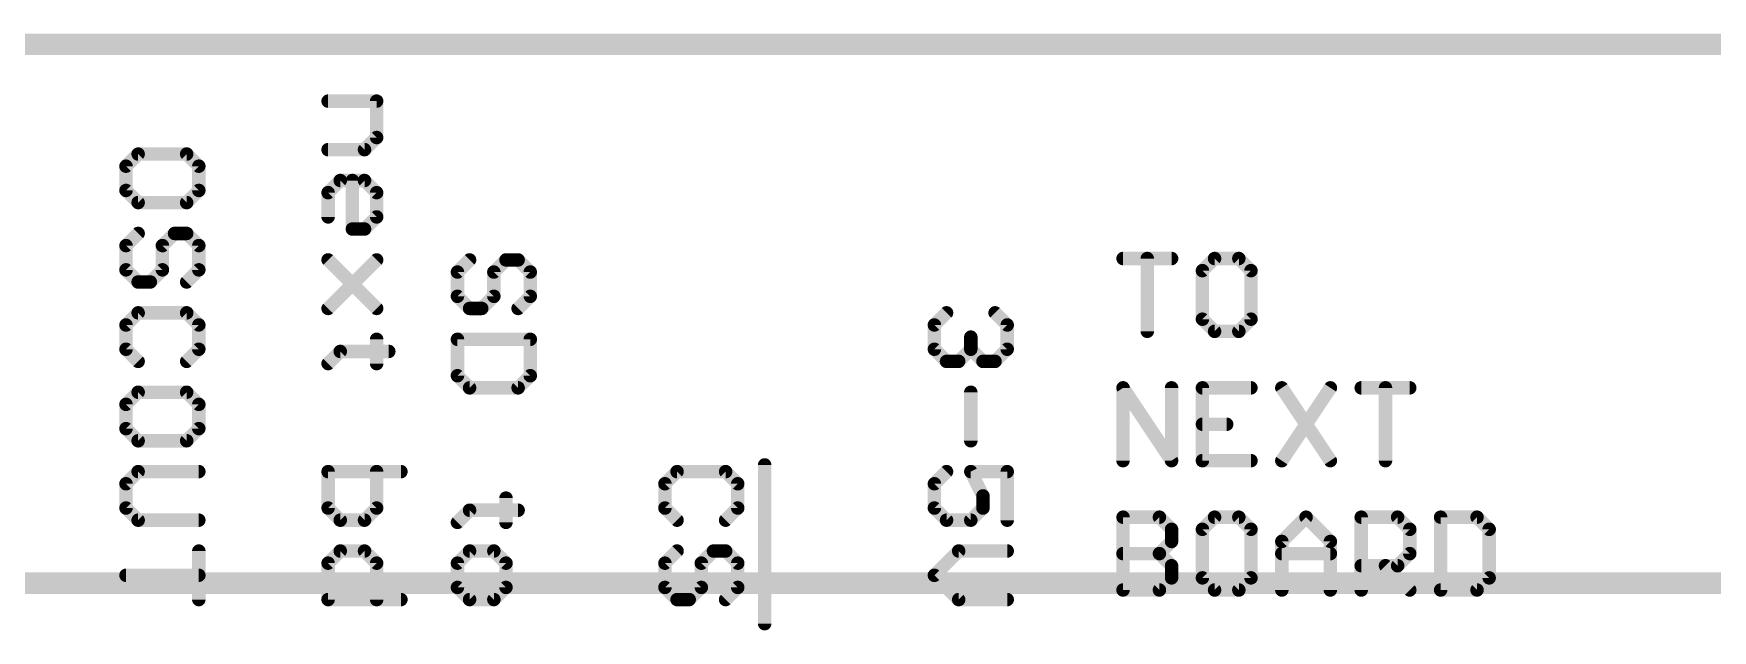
# Model space of a CAD drawing. Extents: x -0.1 to 74.4, y -25.4 to 49.6.
# Drawn here: x 8.97 to 24.8, y 44.01 to 49.63 of the extents above; entities that cross this region are included whole.
import ezdxf

# ---------------------------------------------------------------- set-up
doc = ezdxf.new("R2010")
doc.units = 0
for name, color, linetype in [('15', 12, 'CONTINUOUS'), ('16', 132, 'CONTINUOUS'), ('20', 53, 'CONTINUOUS'), ('21', 41, 'CONTINUOUS')]:
    doc.layers.add(name, color=color, linetype=linetype)

msp = doc.modelspace()

# ---------------------------------------------------------------- linework, layer by layer
at = {"layer": '15', "const_width": 0.2032}
msp.add_lwpolyline([(2.54, 49.53), (71.12, 49.53)], dxfattribs=at)
at = {"layer": '16', "const_width": 0.2032}
for points in [[(2.54, 49.53), (71.12, 49.53)], [(6.096, 44.45), (33.909, 44.45)]]:
    msp.add_lwpolyline(points, dxfattribs=at)
at = {"layer": '20', "const_width": 0.2032}
msp.add_lwpolyline([(71.12, 49.53), (2.54, 49.53)], dxfattribs=at)
at = {"layer": '21', "const_width": 0.0635}
for points in [[(11.7475, 49.0267, 1), (11.7475, 48.9632)], [(12.2368, 48.9949, 1), (12.1733, 48.9949)], [(12.2051, 48.9632, 1), (12.2051, 49.0267)], [(11.7475, 48.5691, 1), (11.7475, 48.5056)], [(12.0682, 48.5598, 1), (12.1131, 48.5149)], [(12.0907, 48.5056, 1), (12.0907, 48.5691)], [(12.1733, 48.6517, 1), (12.2368, 48.6517)], [(12.2275, 48.6293, 1), (12.1826, 48.6742)], [(9.8743, 48.3816, 1), (9.8108, 48.3816)], [(9.82, 48.404, 1), (9.865, 48.3591)], [(9.9569, 48.5277, 1), (9.9569, 48.4642)], [(9.9793, 48.4735, 1), (9.9344, 48.5184)], [(10.4369, 48.5184, 1), (10.392, 48.4735)], [(10.4145, 48.4642, 1), (10.4145, 48.5277)], [(10.5606, 48.3816, 1), (10.4971, 48.3816)], [(10.5064, 48.3591, 1), (10.5513, 48.404)], [(11.8619, 48.2783, 1), (11.8619, 48.2148)], [(11.8843, 48.2241, 1), (11.8394, 48.269)], [(12.008, 48.2465, 1), (11.9445, 48.2465)], [(12.1131, 48.269, 1), (12.0682, 48.2241)], [(12.0907, 48.2148, 1), (12.0907, 48.2783)], [(9.865, 48.1753, 1), (9.82, 48.1304)], [(9.8108, 48.1528, 1), (9.8743, 48.1528)], [(10.4971, 48.1528, 1), (10.5606, 48.1528)], [(10.5513, 48.1304, 1), (10.5064, 48.1753)], [(11.7793, 48.1321, 1), (11.7157, 48.1321)], [(11.725, 48.1546, 1), (11.77, 48.1097)], [(12.2368, 48.1321, 1), (12.1733, 48.1321)], [(12.1826, 48.1097, 1), (12.2275, 48.1546)], [(9.9569, 48.0702, 1), (9.9569, 48.0067)], [(9.9344, 48.016, 1), (9.9793, 48.0609)], [(10.392, 48.0609, 1), (10.4369, 48.016)], [(10.4145, 48.0067, 1), (10.4145, 48.0702)], [(12.2275, 47.8809, 1), (12.1826, 47.9258)], [(9.9793, 47.7251, 1), (9.9344, 47.77)], [(10.3001, 47.7793, 1), (10.3001, 47.7158)], [(10.3225, 47.7251, 1), (10.2776, 47.77)], [(10.4369, 47.77, 1), (10.392, 47.7251)], [(10.4145, 47.7158, 1), (10.4145, 47.7793)], [(11.7157, 47.9033, 1), (11.7793, 47.9033)], [(11.9763, 47.8207, 1), (11.9763, 47.7572)], [(11.9445, 47.7889, 1), (12.008, 47.7889)], [(12.0682, 47.8114, 1), (12.1131, 47.7665)], [(12.0907, 47.7572, 1), (12.0907, 47.8207)], [(12.1733, 47.9033, 1), (12.2368, 47.9033)], [(9.8743, 47.6332, 1), (9.8108, 47.6332)], [(9.82, 47.6556, 1), (9.865, 47.6107)], [(10.2174, 47.6332, 1), (10.1539, 47.6332)], [(10.1632, 47.6556, 1), (10.2081, 47.6107)], [(10.5606, 47.6332, 1), (10.4971, 47.6332)], [(10.5064, 47.6107, 1), (10.5513, 47.6556)], [(11.77, 47.5206, 1), (11.725, 47.4757)], [(12.2275, 47.4757, 1), (12.1826, 47.5206)], [(13.1035, 47.4757, 1), (13.0586, 47.5206)], [(13.4243, 47.5299, 1), (13.4243, 47.4664)], [(13.4467, 47.4757, 1), (13.4018, 47.5206)], [(13.5611, 47.5206, 1), (13.5162, 47.4757)], [(13.5387, 47.4664, 1), (13.5387, 47.5299)], [(19.2405, 47.543, 1), (19.2405, 47.4795)], [(19.501, 47.5113, 1), (19.4375, 47.5113)], [(19.6981, 47.4795, 1), (19.6981, 47.543)], [(20.1033, 47.543, 1), (20.1033, 47.4795)], [(20.1258, 47.4888, 1), (20.0809, 47.5337)], [(20.3546, 47.5337, 1), (20.3097, 47.4888)], [(20.3321, 47.4795, 1), (20.3321, 47.543)], [(9.865, 47.4268, 1), (9.82, 47.3819)], [(9.8108, 47.4044, 1), (9.8743, 47.4044)], [(9.9569, 47.3217, 1), (9.9569, 47.2582)], [(9.9344, 47.2675, 1), (9.9793, 47.3124)], [(10.0488, 47.3124, 1), (10.0937, 47.2675)], [(10.0713, 47.2582, 1), (10.0713, 47.3217)], [(10.1539, 47.4044, 1), (10.2174, 47.4044)], [(10.2081, 47.3819, 1), (10.1632, 47.4268)], [(10.392, 47.3124, 1), (10.4369, 47.2675)], [(10.4971, 47.4044, 1), (10.5606, 47.4044)], [(10.5513, 47.3819, 1), (10.5064, 47.4268)], [(12.9442, 47.4062, 1), (12.9892, 47.3613)], [(12.9985, 47.3837, 1), (12.935, 47.3837)], [(13.3416, 47.3837, 1), (13.2781, 47.3837)], [(13.2874, 47.4062, 1), (13.3323, 47.3613)], [(13.6848, 47.3837, 1), (13.6213, 47.3837)], [(13.6306, 47.3613, 1), (13.6755, 47.4062)], [(20.0207, 47.3969, 1), (19.9572, 47.3969)], [(19.9665, 47.4193, 1), (20.0114, 47.3744)], [(20.4783, 47.3969, 1), (20.4148, 47.3969)], [(20.4241, 47.3744, 1), (20.469, 47.4193)], [(12.9892, 47.1774, 1), (12.9442, 47.1325)], [(12.935, 47.1549, 1), (12.9985, 47.1549)], [(13.2781, 47.1549, 1), (13.3416, 47.1549)], [(13.3323, 47.1325, 1), (13.2874, 47.1774)], [(13.6213, 47.1549, 1), (13.6848, 47.1549)], [(13.6755, 47.1325, 1), (13.6306, 47.1774)], [(9.9569, 47.0309, 1), (9.9569, 46.9674)], [(9.9793, 46.9767, 1), (9.9344, 47.0216)], [(10.4369, 47.0216, 1), (10.392, 46.9767)], [(10.4145, 46.9674, 1), (10.4145, 47.0309)], [(11.725, 47.063, 1), (11.77, 47.0181)], [(12.1826, 47.0181, 1), (12.2275, 47.063)], [(13.0811, 47.0723, 1), (13.0811, 47.0088)], [(13.0586, 47.0181, 1), (13.1035, 47.063)], [(13.173, 47.063, 1), (13.2179, 47.0181)], [(13.1955, 47.0088, 1), (13.1955, 47.0723)], [(13.5162, 47.063, 1), (13.5611, 47.0181)], [(17.5993, 46.9767, 1), (17.5544, 47.0216)], [(18.0569, 47.0216, 1), (18.012, 46.9767)], [(20.0114, 46.9617, 1), (19.9665, 46.9168)], [(20.469, 46.9168, 1), (20.4241, 46.9617)], [(9.8743, 46.8848, 1), (9.8108, 46.8848)], [(9.82, 46.9072, 1), (9.865, 46.8623)], [(10.5606, 46.8848, 1), (10.4971, 46.8848)], [(10.5064, 46.8623, 1), (10.5513, 46.9072)], [(17.44, 46.9072, 1), (17.485, 46.8623)], [(17.4943, 46.8848, 1), (17.4308, 46.8848)], [(18.1806, 46.8848, 1), (18.1171, 46.8848)], [(18.1264, 46.8623, 1), (18.1713, 46.9072)], [(19.4375, 46.8249, 1), (19.501, 46.8249)], [(19.9572, 46.9393, 1), (20.0207, 46.9393)], [(20.1033, 46.8567, 1), (20.1033, 46.7931)], [(20.0809, 46.8024, 1), (20.1258, 46.8474)], [(20.3097, 46.8474, 1), (20.3546, 46.8024)], [(20.3321, 46.7931, 1), (20.3321, 46.8567)], [(20.4148, 46.9393, 1), (20.4783, 46.9393)], [(9.865, 46.6784, 1), (9.82, 46.6335)], [(9.8108, 46.656, 1), (9.8743, 46.656)], [(10.4971, 46.656, 1), (10.5606, 46.656)], [(10.5513, 46.6335, 1), (10.5064, 46.6784)], [(11.8619, 46.667, 1), (11.8619, 46.6035)], [(11.8843, 46.6128, 1), (11.8394, 46.6577)], [(12.2368, 46.7497, 1), (12.1733, 46.7497)], [(12.3195, 46.6035, 1), (12.3195, 46.667)], [(12.9667, 46.7814, 1), (12.9667, 46.7179)], [(12.9985, 46.7497, 1), (12.935, 46.7497)], [(13.6848, 46.7497, 1), (13.6213, 46.7497)], [(13.6531, 46.7179, 1), (13.6531, 46.7814)], [(17.485, 46.6784, 1), (17.44, 46.6335)], [(17.4308, 46.656, 1), (17.4943, 46.656)], [(17.8374, 46.7704, 1), (17.7739, 46.7704)], [(17.8281, 46.6784, 1), (17.7832, 46.6335)], [(17.7739, 46.656, 1), (17.8374, 46.656)], [(17.8281, 46.6335, 1), (17.7832, 46.6784)], [(18.1171, 46.656, 1), (18.1806, 46.656)], [(18.1713, 46.6335, 1), (18.1264, 46.6784)], [(9.9344, 46.5191, 1), (9.9793, 46.564)], [(10.392, 46.564, 1), (10.4369, 46.5191)], [(11.725, 46.5433, 1), (11.77, 46.4984)], [(12.1733, 46.5209, 1), (12.2368, 46.5209)], [(17.5769, 46.5733, 1), (17.5769, 46.5098)], [(17.5544, 46.5191, 1), (17.5993, 46.564)], [(17.6688, 46.564, 1), (17.7137, 46.5191)], [(17.6913, 46.5098, 1), (17.6913, 46.5733)], [(17.9201, 46.5733, 1), (17.9201, 46.5098)], [(17.8976, 46.5191, 1), (17.9425, 46.564)], [(18.012, 46.564, 1), (18.0569, 46.5191)], [(18.0345, 46.5098, 1), (18.0345, 46.5733)], [(12.9892, 46.429, 1), (12.9442, 46.384)], [(12.935, 46.4065, 1), (12.9985, 46.4065)], [(13.6213, 46.4065, 1), (13.6848, 46.4065)], [(13.6755, 46.384, 1), (13.6306, 46.429)], [(9.9569, 46.2825, 1), (9.9569, 46.219)], [(9.9793, 46.2283, 1), (9.9344, 46.2732)], [(10.4369, 46.2732, 1), (10.392, 46.2283)], [(10.4145, 46.219, 1), (10.4145, 46.2825)], [(13.0811, 46.3239, 1), (13.0811, 46.2604)], [(13.0586, 46.2696, 1), (13.1035, 46.3146)], [(13.5162, 46.3146, 1), (13.5611, 46.2696)], [(13.5387, 46.2604, 1), (13.5387, 46.3239)], [(17.8374, 46.2507, 1), (17.7739, 46.2507)], [(19.2669, 46.3097, 1), (19.2141, 46.2745)], [(19.2722, 46.2921, 1), (19.2088, 46.2921)], [(19.7298, 46.2921, 1), (19.6663, 46.2921)], [(19.9889, 46.3238, 1), (19.9889, 46.2603)], [(20.0207, 46.2921, 1), (19.9572, 46.2921)], [(20.4465, 46.2603, 1), (20.4465, 46.3238)], [(20.7637, 46.3097, 1), (20.7109, 46.2745)], [(21.2213, 46.2745, 1), (21.1685, 46.3097)], [(21.4857, 46.3238, 1), (21.4857, 46.2603)], [(21.7463, 46.2921, 1), (21.6828, 46.2921)], [(21.9433, 46.2603, 1), (21.9433, 46.3238)], [(9.8743, 46.1364, 1), (9.8108, 46.1364)], [(9.82, 46.1588, 1), (9.865, 46.1139)], [(10.5606, 46.1364, 1), (10.4971, 46.1364)], [(10.5064, 46.1139, 1), (10.5513, 46.1588)], [(9.865, 45.93, 1), (9.82, 45.8851)], [(9.8108, 45.9076, 1), (9.8743, 45.9076)], [(10.4971, 45.9076, 1), (10.5606, 45.9076)], [(10.5513, 45.8851, 1), (10.5064, 45.93)], [(19.9889, 45.9806, 1), (19.9889, 45.9171)], [(20.2177, 45.9171, 1), (20.2177, 45.9806)], [(9.9569, 45.8249, 1), (9.9569, 45.7614)], [(9.9344, 45.7707, 1), (9.9793, 45.8156)], [(10.392, 45.8156, 1), (10.4369, 45.7707)], [(10.4145, 45.7614, 1), (10.4145, 45.8249)], [(17.7739, 45.7932, 1), (17.8374, 45.7932)], [(15.8941, 45.5658, 1), (15.8306, 45.5658)], [(19.2088, 45.6057, 1), (19.2722, 45.6057)], [(19.6663, 45.6057, 1), (19.7298, 45.6057)], [(19.6717, 45.5881, 1), (19.7245, 45.6233)], [(19.9889, 45.6375, 1), (19.9889, 45.5739)], [(19.9572, 45.6057, 1), (20.0207, 45.6057)], [(20.4465, 45.5739, 1), (20.4465, 45.6375)], [(20.7109, 45.6233, 1), (20.7637, 45.5881)], [(21.1685, 45.5881, 1), (21.2213, 45.6233)], [(21.6828, 45.6057, 1), (21.7463, 45.6057)], [(9.8743, 45.3879, 1), (9.8108, 45.3879)], [(9.82, 45.4104, 1), (9.865, 45.3655)], [(9.9569, 45.5341, 1), (9.9569, 45.4706)], [(9.9793, 45.4799, 1), (9.9344, 45.5248)], [(10.5289, 45.4706, 1), (10.5289, 45.5341)], [(11.7793, 45.5023, 1), (11.7157, 45.5023)], [(11.7475, 45.5341, 1), (11.7475, 45.4706)], [(12.2368, 45.5023, 1), (12.1733, 45.5023)], [(12.4339, 45.4706, 1), (12.4339, 45.5341)], [(14.9, 45.4104, 1), (14.945, 45.3655)], [(14.9543, 45.3879, 1), (14.8908, 45.3879)], [(15.0369, 45.5341, 1), (15.0369, 45.4706)], [(15.0593, 45.4799, 1), (15.0144, 45.5248)], [(15.5169, 45.5248, 1), (15.472, 45.4799)], [(15.4945, 45.4706, 1), (15.4945, 45.5341)], [(15.6406, 45.3879, 1), (15.5771, 45.3879)], [(15.5864, 45.3655, 1), (15.6313, 45.4104)], [(17.44, 45.4104, 1), (17.485, 45.3655)], [(17.4943, 45.3879, 1), (17.4308, 45.3879)], [(17.5993, 45.4799, 1), (17.5544, 45.5248)], [(17.8057, 45.5341, 1), (17.8057, 45.4706)], [(17.8341, 45.5165, 1), (17.7773, 45.4881)], [(18.1806, 45.5023, 1), (18.1171, 45.5023)], [(18.1489, 45.4706, 1), (18.1489, 45.5341)], [(13.456, 45.2529, 1), (13.3925, 45.2529)], [(17.9518, 45.2735, 1), (17.8883, 45.2735)], [(17.8917, 45.2593, 1), (17.9485, 45.2877)], [(9.865, 45.1816, 1), (9.82, 45.1367)], [(9.8108, 45.1591, 1), (9.8743, 45.1591)], [(9.9569, 45.0765, 1), (9.9569, 45.013)], [(10.5289, 45.013, 1), (10.5289, 45.0765)], [(11.7157, 45.1591, 1), (11.7793, 45.1591)], [(11.77, 45.1816, 1), (11.725, 45.1367)], [(11.8619, 45.0765, 1), (11.8619, 45.013)], [(12.0907, 45.013, 1), (12.0907, 45.0765)], [(12.1733, 45.1591, 1), (12.2368, 45.1591)], [(12.2275, 45.1367, 1), (12.1826, 45.1816)], [(13.0811, 45.1702, 1), (13.0811, 45.1067)], [(13.1035, 45.116, 1), (13.0586, 45.1609)], [(13.5387, 45.1067, 1), (13.5387, 45.1702)], [(14.945, 45.1816, 1), (14.9, 45.1367)], [(14.8908, 45.1591, 1), (14.9543, 45.1591)], [(15.5771, 45.1591, 1), (15.6406, 45.1591)], [(15.6313, 45.1367, 1), (15.5864, 45.1816)], [(17.485, 45.1816, 1), (17.44, 45.1367)], [(17.4308, 45.1591, 1), (17.4943, 45.1591)], [(17.5769, 45.0765, 1), (17.5769, 45.013)], [(17.8057, 45.013, 1), (17.8057, 45.0765)], [(17.8883, 45.1591, 1), (17.9518, 45.1591)], [(17.9425, 45.1367, 1), (17.8976, 45.1816)], [(19.2405, 45.1046, 1), (19.2405, 45.0411)], [(19.2722, 45.0729, 1), (19.2088, 45.0729)], [(19.6061, 45.0953, 1), (19.5612, 45.0504)], [(19.5837, 45.0411, 1), (19.5837, 45.1046)], [(20.1033, 45.1046, 1), (20.1033, 45.0411)], [(20.1258, 45.0504, 1), (20.0809, 45.0953)], [(20.3546, 45.0953, 1), (20.3097, 45.0504)], [(20.3321, 45.0411, 1), (20.3321, 45.1046)], [(20.9886, 45.0953, 1), (20.9437, 45.0504)], [(20.9886, 45.0504, 1), (20.9437, 45.0953)], [(21.4857, 45.1046, 1), (21.4857, 45.0411)], [(21.5175, 45.0729, 1), (21.454, 45.0729)], [(21.8514, 45.0953, 1), (21.8065, 45.0504)], [(21.8289, 45.0411, 1), (21.8289, 45.1046)], [(22.2659, 45.0729, 1), (22.2024, 45.0729)], [(22.2342, 45.1046, 1), (22.2342, 45.0411)], [(22.5998, 45.0953, 1), (22.5549, 45.0504)], [(22.5774, 45.0411, 1), (22.5774, 45.1046)], [(9.9344, 45.0223, 1), (9.9793, 45.0672)], [(11.8394, 45.0223, 1), (11.8843, 45.0672)], [(12.0682, 45.0672, 1), (12.1131, 45.0223)], [(12.9442, 45.0465, 1), (12.9892, 45.0016)], [(13.3925, 45.0241, 1), (13.456, 45.0241)], [(15.0144, 45.0223, 1), (15.0593, 45.0672)], [(15.472, 45.0672, 1), (15.5169, 45.0223)], [(17.5544, 45.0223, 1), (17.5993, 45.0672)], [(17.7832, 45.0672, 1), (17.8281, 45.0223)], [(18.1171, 45.0447, 1), (18.1806, 45.0447)], [(19.7298, 44.9585, 1), (19.6663, 44.9585)], [(19.6756, 44.936, 1), (19.7205, 44.9809)], [(20.0207, 44.9585, 1), (19.9572, 44.9585)], [(19.9665, 44.9809, 1), (20.0114, 44.936)], [(20.4783, 44.9585, 1), (20.4148, 44.9585)], [(20.4241, 44.936, 1), (20.469, 44.9809)], [(21.9751, 44.9585, 1), (21.9116, 44.9585)], [(21.9209, 44.936, 1), (21.9658, 44.9809)], [(22.7235, 44.9585, 1), (22.66, 44.9585)], [(22.6693, 44.936, 1), (22.7142, 44.9809)], [(10.5606, 44.7539, 1), (10.4971, 44.7539)], [(11.8619, 44.7857, 1), (11.8619, 44.7222)], [(11.8843, 44.7315, 1), (11.8394, 44.7764)], [(12.1131, 44.7764, 1), (12.0682, 44.7315)], [(12.0907, 44.7222, 1), (12.0907, 44.7857)], [(13.0811, 44.7857, 1), (13.0811, 44.7222)], [(13.1035, 44.7315, 1), (13.0586, 44.7764)], [(13.3323, 44.7764, 1), (13.2874, 44.7315)], [(13.3099, 44.7222, 1), (13.3099, 44.7857)], [(15.0593, 44.7315, 1), (15.0144, 44.7764)], [(15.3801, 44.7857, 1), (15.3801, 44.7222)], [(15.4025, 44.7315, 1), (15.3576, 44.7764)], [(15.5169, 44.7764, 1), (15.472, 44.7315)], [(15.4945, 44.7222, 1), (15.4945, 44.7857)], [(17.6913, 44.7857, 1), (17.6913, 44.7222)], [(17.7137, 44.7315, 1), (17.6688, 44.7764)], [(18.1489, 44.7222, 1), (18.1489, 44.7857)], [(19.2405, 44.7614, 1), (19.2405, 44.6979)], [(19.6061, 44.7521, 1), (19.5612, 44.7072)], [(19.5837, 44.6979, 1), (19.5837, 44.7614)], [(19.6663, 44.8441, 1), (19.7298, 44.8441)], [(19.7205, 44.8216, 1), (19.6756, 44.8665)], [(20.7691, 44.8441, 1), (20.7056, 44.8441)], [(20.7373, 44.7614, 1), (20.7373, 44.6979)], [(20.7149, 44.8665, 1), (20.7598, 44.8216)], [(21.2267, 44.8441, 1), (21.1632, 44.8441)], [(21.1725, 44.8216, 1), (21.2174, 44.8665)], [(21.1949, 44.6979, 1), (21.1949, 44.7614)], [(21.9658, 44.7072, 1), (21.9209, 44.7521)], [(11.7793, 44.6395, 1), (11.7157, 44.6395)], [(11.725, 44.662, 1), (11.77, 44.6171)], [(12.2368, 44.6395, 1), (12.1733, 44.6395)], [(12.1826, 44.6171, 1), (12.2275, 44.662)], [(12.9442, 44.662, 1), (12.9892, 44.6171)], [(12.9985, 44.6395, 1), (12.935, 44.6395)], [(13.456, 44.6395, 1), (13.3925, 44.6395)], [(13.4018, 44.6171, 1), (13.4467, 44.662)], [(14.9, 44.662, 1), (14.945, 44.6171)], [(14.9543, 44.6395, 1), (14.8908, 44.6395)], [(15.2974, 44.6395, 1), (15.2339, 44.6395)], [(15.2432, 44.662, 1), (15.2881, 44.6171)], [(15.6406, 44.6395, 1), (15.5771, 44.6395)], [(15.5864, 44.6171, 1), (15.6313, 44.662)], [(19.5612, 44.7521, 1), (19.6061, 44.7072)], [(19.7298, 44.6153, 1), (19.6663, 44.6153)], [(19.6756, 44.5928, 1), (19.7205, 44.6377)], [(21.4857, 44.647, 1), (21.4857, 44.5835)], [(21.737, 44.6377, 1), (21.6921, 44.5928)], [(21.8065, 44.6377, 1), (21.8514, 44.5928)], [(21.8289, 44.5835, 1), (21.8289, 44.647)], [(21.9116, 44.7297, 1), (21.9751, 44.7297)], [(9.8425, 44.5569, 1), (9.8425, 44.4934)], [(10.5289, 44.4934, 1), (10.5289, 44.5569)], [(12.9892, 44.4332, 1), (12.9442, 44.3883)], [(13.4467, 44.3883, 1), (13.4018, 44.4332)], [(14.945, 44.4332, 1), (14.9, 44.3883)], [(15.2881, 44.3883, 1), (15.2432, 44.4332)], [(15.6313, 44.3883, 1), (15.5864, 44.4332)], [(17.485, 44.5476, 1), (17.44, 44.5027)], [(17.44, 44.5476, 1), (17.485, 44.5027)], [(19.6663, 44.5009, 1), (19.7298, 44.5009)], [(19.7205, 44.4784, 1), (19.6756, 44.5233)], [(20.0114, 44.5233, 1), (19.9665, 44.4784)], [(19.9572, 44.5009, 1), (20.0207, 44.5009)], [(20.4148, 44.5009, 1), (20.4783, 44.5009)], [(20.469, 44.4784, 1), (20.4241, 44.5233)], [(22.66, 44.5009, 1), (22.7235, 44.5009)], [(22.7142, 44.4784, 1), (22.6693, 44.5233)], [(10.4971, 44.2963, 1), (10.5606, 44.2963)], [(11.7157, 44.2963, 1), (11.7793, 44.2963)], [(11.7475, 44.3281, 1), (11.7475, 44.2646)], [(12.1733, 44.2963, 1), (12.2368, 44.2963)], [(12.4339, 44.2646, 1), (12.4339, 44.3281)], [(12.935, 44.4107, 1), (12.9985, 44.4107)], [(13.0811, 44.3281, 1), (13.0811, 44.2646)], [(13.0586, 44.2739, 1), (13.1035, 44.3188)], [(13.2874, 44.3188, 1), (13.3323, 44.2739)], [(13.3099, 44.2646, 1), (13.3099, 44.3281)], [(13.3925, 44.4107, 1), (13.456, 44.4107)], [(14.8908, 44.4107, 1), (14.9543, 44.4107)], [(15.0369, 44.3281, 1), (15.0369, 44.2646)], [(15.0144, 44.2739, 1), (15.0593, 44.3188)], [(15.1288, 44.3188, 1), (15.1737, 44.2739)], [(15.1513, 44.2646, 1), (15.1513, 44.3281)], [(15.2339, 44.4107, 1), (15.2974, 44.4107)], [(15.472, 44.3188, 1), (15.5169, 44.2739)], [(15.5771, 44.4107, 1), (15.6406, 44.4107)], [(17.6913, 44.3281, 1), (17.6913, 44.2646)], [(17.6688, 44.2739, 1), (17.7137, 44.3188)], [(18.1489, 44.2646, 1), (18.1489, 44.3281)], [(19.2405, 44.4183, 1), (19.2405, 44.3548)], [(19.2088, 44.3865, 1), (19.2722, 44.3865)], [(19.5612, 44.409, 1), (19.6061, 44.364)], [(19.5837, 44.3548, 1), (19.5837, 44.4183)], [(20.1033, 44.4183, 1), (20.1033, 44.3548)], [(20.0809, 44.364, 1), (20.1258, 44.409)], [(20.3097, 44.409, 1), (20.3546, 44.364)], [(20.3321, 44.3548, 1), (20.3321, 44.4183)], [(20.7056, 44.3865, 1), (20.7691, 44.3865)], [(21.1632, 44.3865, 1), (21.2267, 44.3865)], [(21.454, 44.3865, 1), (21.5175, 44.3865)], [(21.9209, 44.364, 1), (21.9658, 44.409)], [(22.2342, 44.4183, 1), (22.2342, 44.3548)], [(22.2024, 44.3865, 1), (22.2659, 44.3865)], [(22.5549, 44.409, 1), (22.5998, 44.364)], [(22.5774, 44.3548, 1), (22.5774, 44.4183)], [(15.8306, 44.069, 1), (15.8941, 44.069)]]:
    msp.add_lwpolyline(points, format="xyb", dxfattribs=at)
at = {"layer": '21', "const_width": 0.127}
for points in [[(11.7475, 48.9949), (12.2051, 48.9949)], [(12.2051, 48.9949), (12.2051, 48.6517)], [(12.0907, 48.5373), (11.7475, 48.5373)], [(12.2051, 48.6517), (12.0907, 48.5373)], [(9.9569, 48.496), (9.8425, 48.3816)], [(9.8425, 48.3816), (9.8425, 48.1528)], [(10.4145, 48.496), (9.9569, 48.496)], [(10.5289, 48.3816), (10.4145, 48.496)], [(10.5289, 48.1528), (10.5289, 48.3816)], [(11.7475, 48.1321), (11.8619, 48.2465)], [(11.8619, 48.2465), (12.0907, 48.2465)], [(11.9763, 47.7889), (11.9763, 48.2465)], [(12.0907, 48.2465), (12.2051, 48.1321)], [(9.8425, 48.1528), (9.9569, 48.0384)], [(10.4145, 48.0384), (10.5289, 48.1528)], [(11.7475, 47.9033), (11.7475, 48.1321)], [(12.2051, 48.1321), (12.2051, 47.9033)], [(9.9569, 48.0384), (10.4145, 48.0384)], [(12.2051, 47.9033), (12.0907, 47.7889)], [(9.8425, 47.6332), (9.9569, 47.7476)], [(10.3001, 47.7476), (10.1857, 47.6332)], [(10.4145, 47.7476), (10.3001, 47.7476)], [(10.5289, 47.6332), (10.4145, 47.7476)], [(12.0907, 47.7889), (11.9763, 47.7889)], [(9.8425, 47.4044), (9.8425, 47.6332)], [(10.1857, 47.6332), (10.1857, 47.4044)], [(10.5289, 47.4044), (10.5289, 47.6332)], [(12.2051, 47.4981), (11.7475, 47.0405)], [(11.7475, 47.4981), (12.2051, 47.0405)], [(12.9667, 47.3837), (13.0811, 47.4981)], [(13.4243, 47.4981), (13.3099, 47.3837)], [(13.5387, 47.4981), (13.4243, 47.4981)], [(13.6531, 47.3837), (13.5387, 47.4981)], [(19.2405, 47.5113), (19.6981, 47.5113)], [(19.4693, 46.8249), (19.4693, 47.5113)], [(20.1033, 47.5113), (19.9889, 47.3969)], [(20.3321, 47.5113), (20.1033, 47.5113)], [(20.4465, 47.3969), (20.3321, 47.5113)], [(9.9569, 47.29), (9.8425, 47.4044)], [(10.0713, 47.29), (9.9569, 47.29)], [(10.1857, 47.4044), (10.0713, 47.29)], [(10.4145, 47.29), (10.5289, 47.4044)], [(12.9667, 47.1549), (12.9667, 47.3837)], [(13.3099, 47.3837), (13.3099, 47.1549)], [(13.6531, 47.1549), (13.6531, 47.3837)], [(19.9889, 47.3969), (19.9889, 46.9393)], [(20.4465, 46.9393), (20.4465, 47.3969)], [(13.0811, 47.0405), (12.9667, 47.1549)], [(13.3099, 47.1549), (13.1955, 47.0405)], [(13.5387, 47.0405), (13.6531, 47.1549)], [(9.9569, 46.9992), (9.8425, 46.8848)], [(10.4145, 46.9992), (9.9569, 46.9992)], [(10.5289, 46.8848), (10.4145, 46.9992)], [(13.1955, 47.0405), (13.0811, 47.0405)], [(17.4625, 46.8848), (17.5769, 46.9992)], [(18.0345, 46.9992), (18.1489, 46.8848)], [(19.9889, 46.9393), (20.1033, 46.8249)], [(20.3321, 46.8249), (20.4465, 46.9393)], [(9.8425, 46.8848), (9.8425, 46.656)], [(10.5289, 46.656), (10.5289, 46.8848)], [(17.4625, 46.656), (17.4625, 46.8848)], [(18.1489, 46.8848), (18.1489, 46.656)], [(20.1033, 46.8249), (20.3321, 46.8249)], [(9.8425, 46.656), (9.9569, 46.5416)], [(10.4145, 46.5416), (10.5289, 46.656)], [(11.8619, 46.6353), (11.7475, 46.5209)], [(12.3195, 46.6353), (11.8619, 46.6353)], [(12.2051, 46.7497), (12.2051, 46.5209)], [(13.6531, 46.7497), (12.9667, 46.7497)], [(12.9667, 46.7497), (12.9667, 46.4065)], [(13.6531, 46.4065), (13.6531, 46.7497)], [(17.5769, 46.5416), (17.4625, 46.656)], [(17.8057, 46.656), (17.6913, 46.5416)], [(17.8057, 46.656), (17.8057, 46.7704)], [(17.9201, 46.5416), (17.8057, 46.656)], [(18.1489, 46.656), (18.0345, 46.5416)], [(17.6913, 46.5416), (17.5769, 46.5416)], [(18.0345, 46.5416), (17.9201, 46.5416)], [(12.9667, 46.4065), (13.0811, 46.2921)], [(13.5387, 46.2921), (13.6531, 46.4065)], [(9.9569, 46.2507), (9.8425, 46.1364)], [(10.4145, 46.2507), (9.9569, 46.2507)], [(10.5289, 46.1364), (10.4145, 46.2507)], [(13.0811, 46.2921), (13.5387, 46.2921)], [(17.8057, 46.2507), (17.8057, 45.7932)], [(19.2405, 45.6057), (19.2405, 46.2921)], [(19.2405, 46.2921), (19.6981, 45.6057)], [(19.6981, 45.6057), (19.6981, 46.2921)], [(20.4465, 46.2921), (19.9889, 46.2921)], [(19.9889, 46.2921), (19.9889, 45.6057)], [(20.7373, 46.2921), (21.1949, 45.6057)], [(21.1949, 46.2921), (20.7373, 45.6057)], [(21.4857, 46.2921), (21.9433, 46.2921)], [(21.7145, 45.6057), (21.7145, 46.2921)], [(9.8425, 46.1364), (9.8425, 45.9076)], [(10.5289, 45.9076), (10.5289, 46.1364)], [(9.8425, 45.9076), (9.9569, 45.7932)], [(10.4145, 45.7932), (10.5289, 45.9076)], [(19.9889, 45.9489), (20.2177, 45.9489)], [(9.9569, 45.7932), (10.4145, 45.7932)], [(15.8623, 45.5658), (15.8623, 44.069)], [(19.9889, 45.6057), (20.4465, 45.6057)], [(9.9569, 45.5023), (9.8425, 45.3879)], [(9.8425, 45.3879), (9.8425, 45.1591)], [(10.5289, 45.5023), (9.9569, 45.5023)], [(12.4339, 45.5023), (11.7475, 45.5023)], [(11.7475, 45.5023), (11.7475, 45.1591)], [(12.2051, 45.1591), (12.2051, 45.5023)], [(15.0369, 45.5023), (14.9225, 45.3879)], [(14.9225, 45.3879), (14.9225, 45.1591)], [(15.4945, 45.5023), (15.0369, 45.5023)], [(15.6089, 45.3879), (15.4945, 45.5023)], [(15.6089, 45.1591), (15.6089, 45.3879)], [(17.4625, 45.3879), (17.5769, 45.5023)], [(17.4625, 45.1591), (17.4625, 45.3879)], [(18.1489, 45.5023), (17.8057, 45.5023)], [(17.8057, 45.5023), (17.9201, 45.2735)], [(18.1489, 45.0447), (18.1489, 45.5023)], [(13.4243, 45.2529), (13.4243, 45.0241)], [(17.9201, 45.2735), (17.9201, 45.1591)], [(9.8425, 45.1591), (9.9569, 45.0447)], [(9.9569, 45.0447), (10.5289, 45.0447)], [(11.7475, 45.1591), (11.8619, 45.0447)], [(11.8619, 45.0447), (12.0907, 45.0447)], [(12.0907, 45.0447), (12.2051, 45.1591)], [(13.0811, 45.1385), (12.9667, 45.0241)], [(13.5387, 45.1385), (13.0811, 45.1385)], [(14.9225, 45.1591), (15.0369, 45.0447)], [(15.4945, 45.0447), (15.6089, 45.1591)], [(17.5769, 45.0447), (17.4625, 45.1591)], [(17.8057, 45.0447), (17.5769, 45.0447)], [(17.9201, 45.1591), (17.8057, 45.0447)], [(19.2405, 44.3865), (19.2405, 45.0729)], [(19.2405, 45.0729), (19.5837, 45.0729)], [(19.5837, 45.0729), (19.6981, 44.9585)], [(20.1033, 45.0729), (19.9889, 44.9585)], [(20.3321, 45.0729), (20.1033, 45.0729)], [(20.4465, 44.9585), (20.3321, 45.0729)], [(20.7373, 44.8441), (20.9661, 45.0729)], [(20.9661, 45.0729), (21.1949, 44.8441)], [(21.4857, 44.3865), (21.4857, 45.0729)], [(21.4857, 45.0729), (21.8289, 45.0729)], [(21.8289, 45.0729), (21.9433, 44.9585)], [(22.2342, 45.0729), (22.2342, 44.3865)], [(22.5774, 45.0729), (22.2342, 45.0729)], [(22.6918, 44.9585), (22.5774, 45.0729)], [(19.6981, 44.9585), (19.6981, 44.8441)], [(19.9889, 44.9585), (19.9889, 44.5009)], [(20.4465, 44.5009), (20.4465, 44.9585)], [(21.9433, 44.9585), (21.9433, 44.7297)], [(22.6918, 44.5009), (22.6918, 44.9585)], [(10.5289, 44.7539), (10.5289, 44.2963)], [(11.7475, 44.6395), (11.8619, 44.7539)], [(11.8619, 44.7539), (12.0907, 44.7539)], [(12.0907, 44.7539), (12.2051, 44.6395)], [(13.0811, 44.7539), (12.9667, 44.6395)], [(13.3099, 44.7539), (13.0811, 44.7539)], [(13.4243, 44.6395), (13.3099, 44.7539)], [(14.9225, 44.6395), (15.0369, 44.7539)], [(15.3801, 44.7539), (15.2657, 44.6395)], [(15.4945, 44.7539), (15.3801, 44.7539)], [(15.6089, 44.6395), (15.4945, 44.7539)], [(17.6913, 44.7539), (17.4625, 44.5251)], [(18.1489, 44.7539), (17.6913, 44.7539)], [(19.2405, 44.7297), (19.5837, 44.7297)], [(19.6981, 44.8441), (19.5837, 44.7297)], [(19.5837, 44.7297), (19.6981, 44.6153)], [(20.7373, 44.3865), (20.7373, 44.8441)], [(20.7373, 44.7297), (21.1949, 44.7297)], [(21.1949, 44.8441), (21.1949, 44.3865)], [(21.9433, 44.7297), (21.8289, 44.6153)], [(11.7475, 44.2963), (11.7475, 44.6395)], [(12.2051, 44.6395), (12.2051, 44.2963)], [(12.9667, 44.6395), (12.9667, 44.4107)], [(13.4243, 44.4107), (13.4243, 44.6395)], [(14.9225, 44.4107), (14.9225, 44.6395)], [(15.2657, 44.6395), (15.2657, 44.4107)], [(15.6089, 44.4107), (15.6089, 44.6395)], [(19.6981, 44.6153), (19.6981, 44.5009)], [(21.8289, 44.6153), (21.4857, 44.6153)], [(21.7145, 44.6153), (21.9433, 44.3865)], [(9.8425, 44.5251), (10.5289, 44.5251)], [(12.9667, 44.4107), (13.0811, 44.2963)], [(13.3099, 44.2963), (13.4243, 44.4107)], [(15.0369, 44.2963), (14.9225, 44.4107)], [(15.2657, 44.4107), (15.1513, 44.2963)], [(15.4945, 44.2963), (15.6089, 44.4107)], [(17.4625, 44.5251), (17.6913, 44.2963)], [(19.6981, 44.5009), (19.5837, 44.3865)], [(19.9889, 44.5009), (20.1033, 44.3865)], [(20.3321, 44.3865), (20.4465, 44.5009)], [(22.5774, 44.3865), (22.6918, 44.5009)], [(12.4339, 44.2963), (11.7475, 44.2963)], [(13.0811, 44.2963), (13.3099, 44.2963)], [(15.1513, 44.2963), (15.0369, 44.2963)], [(17.6913, 44.2963), (18.1489, 44.2963)], [(19.5837, 44.3865), (19.2405, 44.3865)], [(20.1033, 44.3865), (20.3321, 44.3865)], [(22.2342, 44.3865), (22.5774, 44.3865)]]:
    msp.add_lwpolyline(points, dxfattribs=at)

doc.saveas('drawing.dxf')
